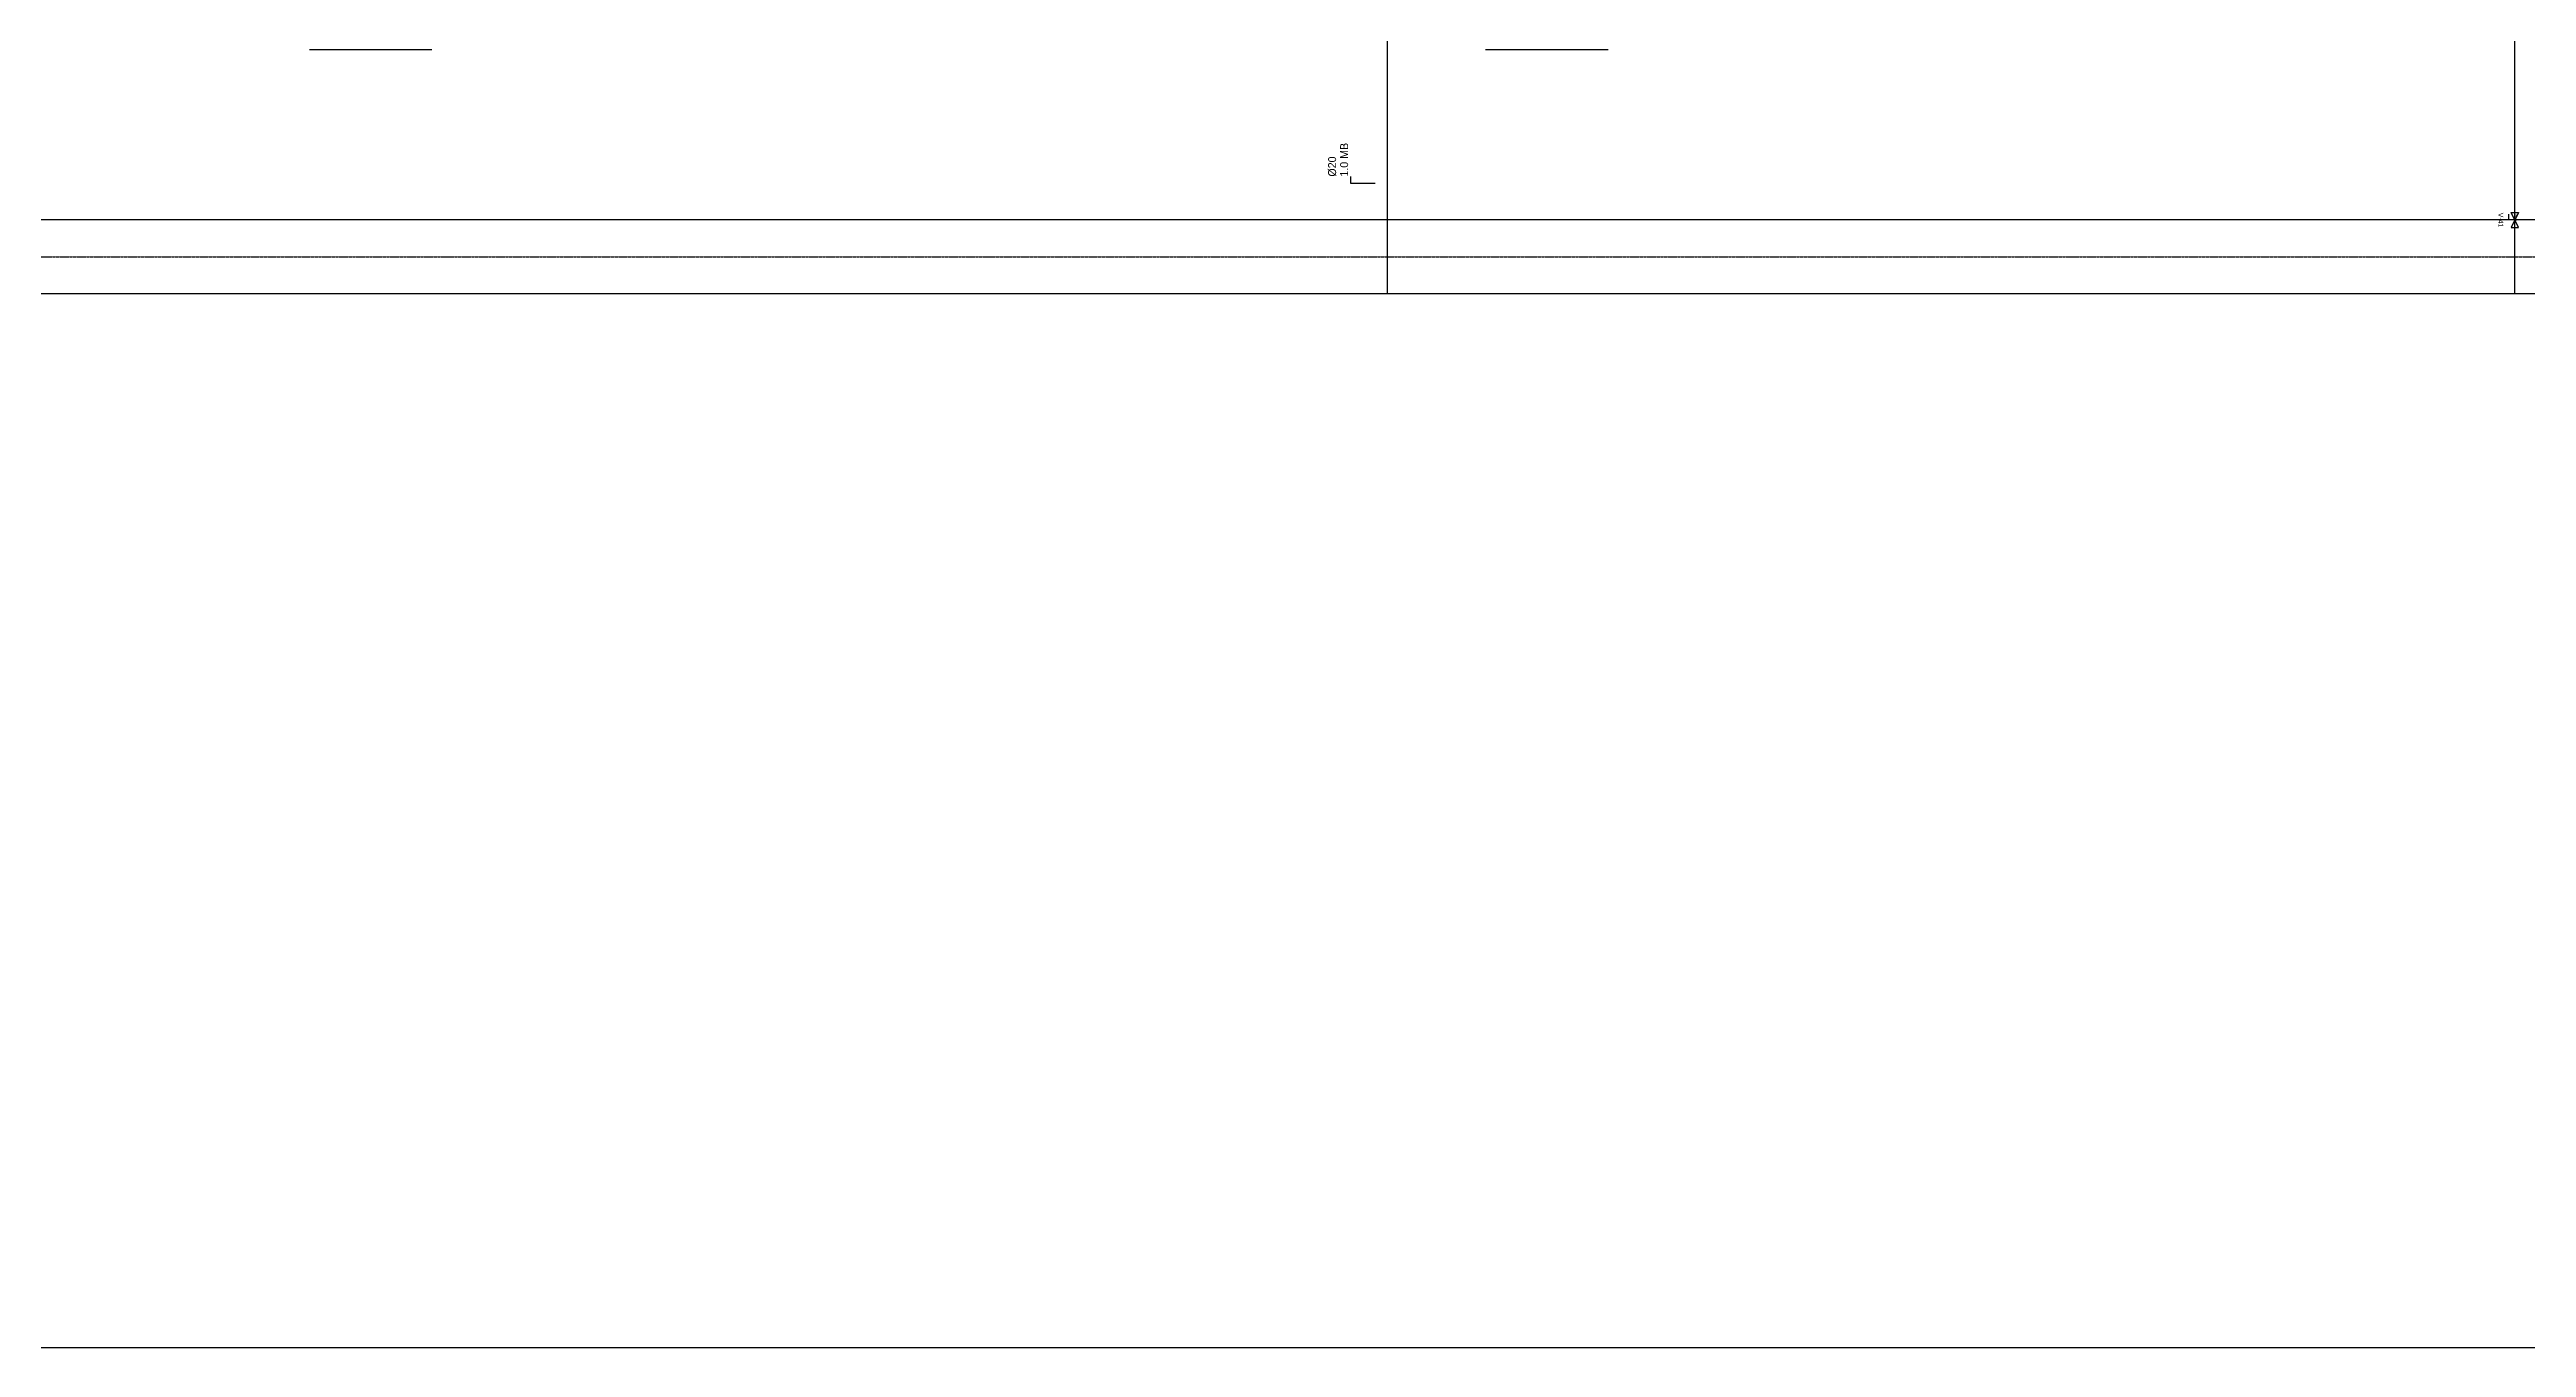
# Model space of a CAD drawing. Header units: centimetres. Extents: x 247996 to 314900, y -468471 to -440326.
# Drawn here: x 266008 to 268030, y -447000 to -445941 of the extents above; entities that cross this region are included whole.
import ezdxf
from ezdxf.enums import TextEntityAlignment as Align

# ---------------------------------------------------------------- set-up
doc = ezdxf.new("R2010")
doc.units = ezdxf.units.CM
doc.linetypes.add('0', pattern=[500, 500])
doc.linetypes.add('BASMA HATTI', pattern=[0.375, 0.25, -0.125])
for name, color, linetype in [('SCOTT-MTY-PVC', 43, 'Continuous'), ('SCOTT-MTY-SEMA', 8, 'Continuous'), ('SCOTT-MTY-SIRKULASYON-BORU', 31, 'Continuous'), ('SCOTT-MTY-VANA', 1, 'Continuous'), ('SCOTT-MTY-YUK-BIRIMI', 7, 'Continuous')]:
    doc.layers.add(name, color=color, linetype=linetype)
for name, color, linetype, lineweight in [('SCOTT-MTY-SICAKSU-BORU', 1, 'BASMA HATTI', 30), ('SCOTT-MTY-SOGUKSU-BORU', 5, '0', 30), ('SCOTT-MTY-TEMIZSU-CAP', 101, 'Continuous', 30)]:
    doc.layers.add(name, color=color, linetype=linetype, lineweight=lineweight)
doc.styles.add('MTY_CAP', font='wturkce.SHX', dxfattribs={"width": 0.65})
doc.styles.add('ROTAS', font='arial.ttf')

# ---------------------------------------------------------------- blocks, each defined once
blk = doc.blocks.new('MTY-KURESEL VANA')
at = {"layer": 'SCOTT-MTY-VANA'}
for p, q in [((0, 0), (0, 8)), ((0, 8), (8, 8))]:
    blk.add_line(p, q, dxfattribs=at)
blk.add_lwpolyline([(-10, 5), (-10, -5), (10, 5), (10, -5), (-10, 5)], dxfattribs=at)
blk.add_attdef('CAP', (-1.1, -2.7), '', height=2.5, dxfattribs=at)
blk = doc.blocks.new('MTY-TEMIZ SU CAP MB')
at = {"layer": 'SCOTT-MTY-TEMIZSU-CAP'}
for p, q in [((0.83, 3.1), (0, 3.1)), ((0, 3.1), (0, 0))]:
    blk.add_line(p, q, dxfattribs=at)
at = {"layer": 'SCOTT-MTY-TEMIZSU-CAP', "style": 'MTY_CAP', "width": 0.65}
for tag, p in [('SOCP', (0.83, 5.42)), ('SCCP', (0.83, 2.42))]:
    blk.add_attdef(tag, text='', height=1, dxfattribs=at).set_placement(p, align=Align.MIDDLE_LEFT)
at = {"layer": 'SCOTT-MTY-YUK-BIRIMI', "color": 101, "style": 'MTY_CAP', "width": 0.65}
for tag, p in [('SO', (0.83, 3.92)), ('SC', (0.83, 0.92))]:
    blk.add_attdef(tag, text='', height=1, dxfattribs=at).set_placement(p, align=Align.MIDDLE_LEFT)

msp = doc.modelspace()

# ---------------------------------------------------------------- linework, layer by layer
at = {"layer": 'SCOTT-MTY-PVC'}
for p, q in [((266220, -445941), (266320, -445941)), ((267180, -445941), (267280, -445941))]:
    msp.add_line(p, q, dxfattribs=at)
at = {"layer": 'SCOTT-MTY-SEMA'}
msp.add_lwpolyline([(258900, -447000), (276550, -447000)], dxfattribs=at)
at = {"layer": 'SCOTT-MTY-SICAKSU-BORU'}
msp.add_lwpolyline([(260800, -446440), (260800, -446110), (276300, -446110)], dxfattribs=at)
at = {"layer": 'SCOTT-MTY-SIRKULASYON-BORU'}
msp.add_lwpolyline([(276300, -446080), (260840, -446080), (260840, -446520), (260860, -446520)], dxfattribs=at)
at = {"layer": 'SCOTT-MTY-SOGUKSU-BORU'}
for points in [[(268020, -446140), (268020, -443050)], [(267100, -446140), (267100, -445710), (267240, -445710)], [(260280, -446640), (260340, -446640), (260340, -446140), (276300, -446140)]]:
    msp.add_lwpolyline(points, dxfattribs=at)

# ---------------------------------------------------------------- block references
at = {"layer": 'SCOTT-MTY-TEMIZSU-CAP'}
ref = msp.add_blockref('MTY-TEMIZ SU CAP MB', (267090, -446050), dxfattribs=dict(at, xscale=6.5, yscale=6.5, rotation=90))
ref.add_attrib('SO', '1.0 MB', (267067.8, -446044.6), dxfattribs={"height": 6.5, "rotation": 90, "style": 'MTY_CAP'})
ref.add_attrib('SOCP', 'Ø20', (267058, -446044.6), dxfattribs={"height": 6.5, "rotation": 90, "style": 'MTY_CAP'})
at = {"layer": 'SCOTT-MTY-VANA', "xscale": 0.6, "yscale": 0.6, "rotation": 90}
msp.add_blockref('MTY-KURESEL VANA', (268020, -446080), dxfattribs=at).add_auto_attribs({'CAP': 'DN40'})

# ---------------------------------------------------------------- texts
at = {"layer": 'SCOTT-MTY-VANA', "style": 'ROTAS', "width": 0.8}
msp.add_text('V-41', height=4, rotation=-90, dxfattribs=at).set_placement((268008.6, -446080), align=Align.MIDDLE_CENTER)

doc.saveas('drawing.dxf')
